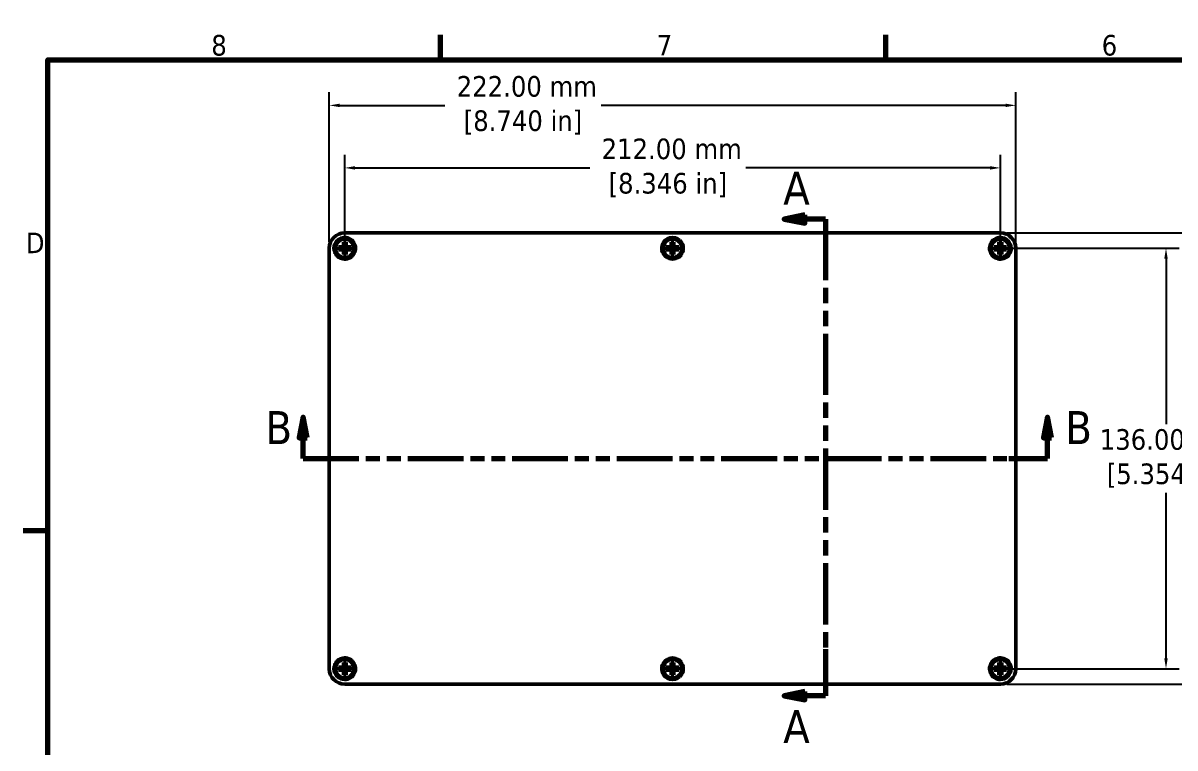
# Model space of a CAD drawing. Header units: millimetres. Extents: x 3 to 1148, y 20 to 725.
# Drawn here: x 8.9 to 381.4, y 488.5 to 723.1 of the extents above; entities that cross this region are included whole.
import ezdxf

# ---------------------------------------------------------------- set-up
doc = ezdxf.new("R2010")
doc.units = ezdxf.units.MM
doc.header["$LTSCALE"] = 1.333333
doc.linetypes.add('DOUBLE_DASH_CHAIN', pattern=[1.2403, 0.6614, -0.0827, 0.1654, -0.0827, 0.1654, -0.0827])
for name, color, linetype, lineweight in [('Border (ANSI)', 7, 'Continuous', 70), ('Dimension (ANSI)', 7, 'Continuous', 25), ('Section Line (ANSI)', 7, 'DOUBLE_DASH_CHAIN', 70), ('Visible (ANSI)', 7, 'Continuous', 50)]:
    doc.layers.add(name, color=color, linetype=linetype, lineweight=lineweight)
doc.styles.add('Label Text (ANSI)', font='TAHOMA.TTF')
doc.styles.add('Note Text (ANSI)', font='TAHOMA.TTF')
doc.dimstyles.new('Default - mm (ANSI)', dxfattribs={"dimscale": 1.333333, "dimtxt": 5, "dimasz": 2.5, "dimexe": 3.175, "dimexo": 1.6002, "dimgap": 0.8, "dimtad": 0, "dimtih": 1, "dimtoh": 1, "dimrnd": 1e-08, "dimzin": 0, "dimdsep": 46, "dimtxsty": 'Note Text (ANSI)', "dimcen": 0.09, "dimdle": 10, "dimclrd": 256, "dimclre": 256, "dimclrt": 256, "dimadec": 1, "dimazin": 0, "dimtfac": 0.6096, "dimtofl": 0, "dimtmove": 0, "dimatfit": 3, "dimfxl": 0, "dimtolj": 1, "dimtzin": 0, "dimlwd": -1, "dimlwe": -1, "dimarcsym": 0})

# ---------------------------------------------------------------- blocks, each defined once
blk = doc.blocks.new('Borders Default Border')
at = {"layer": 'Border (ANSI)'}
for p, q in [((107.95, 533.4), (107.95, 539.42)), ((215.9, 533.4), (215.9, 539.42)), ((12.7, 419.1), (6.68, 419.1))]:
    blk.add_line(p, q, dxfattribs=at)
at = {"layer": 'Border (ANSI)', "flags": 128}
blk.add_lwpolyline([(12.7, 25.4), (12.7, 533.4), (850.9, 533.4), (850.9, 25.4), (12.7, 25.4)], dxfattribs=at)
at = {"layer": 'Border (ANSI)', "char_height": 5, "attachment_point": 7, "style": 'Note Text (ANSI)'}
for s, insert in [('8', (52.34, 534.3)), ('7', (160.38, 534.42)), ('6', (268.28, 534.31)), ('D', (7.35, 486.45))]:
    blk.add_mtext(s, dxfattribs=dict(at, insert=insert))
blk = doc.blocks.new('2dTransSection0')
at = {"layer": 'Section Line (ANSI)', "linetype": 'Continuous'}
for p, q in [((74.63, 446.63), (73.63, 441.63)), ((74.63, 441.63), (74.63, 446.63)), ((75.63, 441.63), (74.63, 446.63)), ((255.14, 446.63), (254.14, 441.63)), ((255.14, 441.63), (255.14, 446.63)), ((256.14, 441.63), (255.14, 446.63)), ((73.63, 441.63), (75.63, 441.63)), ((74.63, 436.63), (74.63, 441.63)), ((254.14, 441.63), (256.14, 441.63)), ((255.14, 436.63), (255.14, 441.63)), ((74.63, 436.63), (84.04, 436.63)), ((245.73, 436.63), (255.14, 436.63))]:
    blk.add_line(p, q, dxfattribs=at)
at = {"layer": 'Section Line (ANSI)', "linetype": 'DOUBLE_DASH_CHAIN', "ltscale": 15.327723}
blk.add_line((74.63, 436.63), (255.14, 436.63), dxfattribs=at)
at = {"layer": 'Section Line (ANSI)', "linetype": 'Continuous', "flags": 128}
for points in [[(75.63, 441.63), (74.63, 446.63), (73.63, 441.63), (75.63, 441.63)], [(256.14, 441.63), (255.14, 446.63), (254.14, 441.63), (256.14, 441.63)]]:
    blk.add_lwpolyline(points, dxfattribs=at)
at = {"layer": 'Section Line (ANSI)'}
for points in [[(75.63, 441.63), (74.63, 446.63), (73.63, 441.63), (75.63, 441.63)], [(256.14, 441.63), (255.14, 446.63), (254.14, 441.63), (256.14, 441.63)]]:
    blk.add_solid(points, dxfattribs=at)
at = {"layer": 'Section Line (ANSI)', "char_height": 8, "attachment_point": 7, "style": 'Label Text (ANSI)'}
for insert in [(65.45, 440.13), (259.44, 440.13)]:
    blk.add_mtext('B', dxfattribs=dict(at, insert=insert))
blk = doc.blocks.new('*D6')
at = {"layer": 'Defpoints', "color": 0}
for p in [(324.94, 676.19), (112.94, 650.4), (324.94, 650.4)]:
    blk.add_point(p, dxfattribs=at)
at = {"layer": 'Dimension (ANSI)'}
for p, q in [((112.94, 652.54), (112.94, 680.42)), ((324.94, 652.54), (324.94, 680.42)), ((116.27, 676.19), (192.17, 676.19)), ((321.6, 676.19), (242.66, 676.19))]:
    blk.add_line(p, q, dxfattribs=at)
for points in [[(116.27, 676.75), (116.27, 675.64), (112.94, 676.19)], [(321.6, 676.75), (321.6, 675.64), (324.94, 676.19)]]:
    blk.add_solid(points, dxfattribs=at)
at = {"layer": 'Dimension (ANSI)', "insert": (217.42, 676.19), "char_height": 6.6667, "attachment_point": 5, "style": 'Note Text (ANSI)'}
blk.add_mtext('\\A1; 212.00 mm\\P[8.346 in]', dxfattribs=at)
blk = doc.blocks.new('*D7')
at = {"layer": 'Defpoints', "color": 0}
for p in [(329.94, 696.42), (107.94, 650.18), (329.94, 650.18)]:
    blk.add_point(p, dxfattribs=at)
at = {"layer": 'Dimension (ANSI)'}
for p, q in [((107.94, 652.31), (107.94, 700.65)), ((329.94, 652.31), (329.94, 700.65)), ((111.27, 696.42), (145.32, 696.42)), ((326.6, 696.42), (195.82, 696.42))]:
    blk.add_line(p, q, dxfattribs=at)
for points in [[(111.27, 696.97), (111.27, 695.86), (107.94, 696.42)], [(326.6, 696.97), (326.6, 695.86), (329.94, 696.42)]]:
    blk.add_solid(points, dxfattribs=at)
at = {"layer": 'Dimension (ANSI)', "insert": (170.57, 696.42), "char_height": 6.6667, "attachment_point": 5, "style": 'Note Text (ANSI)'}
blk.add_mtext('\\A1; 222.00 mm\\P[8.740 in]', dxfattribs=at)
blk = doc.blocks.new('*D8')
at = {"layer": 'Defpoints', "color": 0}
for p in [(325.16, 650.18), (325.16, 514.18), (378.5, 514.18)]:
    blk.add_point(p, dxfattribs=at)
at = {"layer": 'Dimension (ANSI)'}
for p, q in [((327.3, 650.18), (382.73, 650.18)), ((378.5, 646.84), (378.5, 593.23)), ((378.5, 517.51), (378.5, 571.12)), ((327.3, 514.18), (382.73, 514.18))]:
    blk.add_line(p, q, dxfattribs=at)
for points in [[(377.94, 646.84), (379.05, 646.84), (378.5, 650.18)], [(377.94, 517.51), (379.05, 517.51), (378.5, 514.18)]]:
    blk.add_solid(points, dxfattribs=at)
at = {"layer": 'Dimension (ANSI)', "insert": (378.5, 582.18), "char_height": 6.6667, "attachment_point": 5, "style": 'Note Text (ANSI)'}
blk.add_mtext('\\A1; 136.00 mm\\P[5.354 in]', dxfattribs=at)
blk = doc.blocks.new('*D9')
at = {"layer": 'Defpoints', "color": 0}
for p in [(324.94, 655.18), (427.99, 655.18), (324.94, 509.18)]:
    blk.add_point(p, dxfattribs=at)
at = {"layer": 'Dimension (ANSI)'}
for p, q in [((327.07, 655.18), (432.22, 655.18)), ((427.99, 651.84), (427.99, 593.23)), ((427.99, 512.51), (427.99, 571.13)), ((327.07, 509.18), (432.22, 509.18))]:
    blk.add_line(p, q, dxfattribs=at)
for points in [[(427.43, 651.84), (428.55, 651.84), (427.99, 655.18)], [(427.43, 512.51), (428.55, 512.51), (427.99, 509.18)]]:
    blk.add_solid(points, dxfattribs=at)
at = {"layer": 'Dimension (ANSI)', "insert": (427.99, 582.18), "char_height": 6.6667, "attachment_point": 5, "style": 'Note Text (ANSI)'}
blk.add_mtext('\\A1; 146.00 mm\\P[5.748 in]', dxfattribs=at)
blk = doc.blocks.new('2dTransSection1')
at = {"layer": 'Section Line (ANSI)', "linetype": 'Continuous'}
for p, q in [((196.28, 495.73), (191.28, 494.73)), ((196.28, 494.73), (191.28, 494.73)), ((191.28, 494.73), (196.28, 493.73)), ((196.28, 493.73), (196.28, 495.73)), ((201.28, 494.73), (196.28, 494.73)), ((201.28, 494.73), (201.28, 483.46)), ((201.28, 390.35), (201.28, 379.07)), ((196.28, 380.07), (191.28, 379.07)), ((196.28, 378.07), (196.28, 380.07)), ((196.28, 379.07), (191.28, 379.07)), ((191.28, 379.07), (196.28, 378.07)), ((201.28, 379.07), (196.28, 379.07))]:
    blk.add_line(p, q, dxfattribs=at)
at = {"layer": 'Section Line (ANSI)', "linetype": 'DOUBLE_DASH_CHAIN', "ltscale": 16.832094}
blk.add_line((201.28, 494.73), (201.28, 379.07), dxfattribs=at)
at = {"layer": 'Section Line (ANSI)', "linetype": 'Continuous', "flags": 128}
for points in [[(196.28, 495.73), (191.28, 494.73), (196.28, 493.73), (196.28, 495.73)], [(196.28, 380.07), (191.28, 379.07), (196.28, 378.07), (196.28, 380.07)]]:
    blk.add_lwpolyline(points, dxfattribs=at)
at = {"layer": 'Section Line (ANSI)'}
for points in [[(196.28, 495.73), (191.28, 494.73), (196.28, 493.73), (196.28, 495.73)], [(196.28, 380.07), (191.28, 379.07), (196.28, 378.07), (196.28, 380.07)]]:
    blk.add_solid(points, dxfattribs=at)
at = {"layer": 'Section Line (ANSI)', "char_height": 8, "attachment_point": 7, "style": 'Label Text (ANSI)'}
for insert in [(191.03, 498.23), (191.03, 367.57)]:
    blk.add_mtext('A', dxfattribs=dict(at, insert=insert))

msp = doc.modelspace()

# ---------------------------------------------------------------- linework, layer by layer
at = {"layer": 'Visible (ANSI)'}
for p, q in [((112.481, 650.63), (112.481, 652.205)), ((112.481, 652.205), (113.391, 652.205)), ((112.481, 652.205), (112.708, 650.403)), ((112.934, 655.175), (324.937, 655.175)), ((112.934, 655.175), (324.937, 655.175)), ((113.391, 652.205), (113.163, 650.403)), ((113.391, 652.205), (113.391, 650.63)), ((218.481, 650.63), (218.481, 652.205)), ((218.481, 652.205), (219.391, 652.205)), ((218.481, 652.205), (218.708, 650.403)), ((219.391, 652.205), (219.163, 650.403)), ((219.391, 652.205), (219.391, 650.63)), ((324.481, 650.63), (324.481, 652.205)), ((324.481, 652.205), (325.391, 652.205)), ((324.481, 652.205), (324.708, 650.403)), ((325.391, 652.205), (325.163, 650.403)), ((325.391, 652.205), (325.391, 650.63)), ((107.936, 514.174), (107.936, 650.177)), ((107.936, 514.174), (107.936, 650.177)), ((110.906, 649.72), (110.906, 650.63)), ((110.906, 650.63), (112.481, 650.63)), ((110.906, 650.63), (112.708, 650.403)), ((110.906, 649.72), (112.708, 649.948)), ((112.481, 649.72), (110.906, 649.72)), ((112.481, 650.63), (112.708, 650.403)), ((112.481, 648.145), (112.708, 649.948)), ((112.708, 649.948), (112.481, 649.72)), ((112.481, 648.145), (112.481, 649.72)), ((113.391, 648.145), (112.481, 648.145)), ((112.708, 650.403), (113.163, 650.403)), ((112.708, 649.948), (112.708, 650.403)), ((113.163, 649.948), (112.708, 649.948)), ((113.163, 650.403), (113.391, 650.63)), ((114.966, 650.63), (113.163, 650.403)), ((113.163, 650.403), (113.163, 649.948)), ((113.391, 649.72), (113.163, 649.948)), ((113.391, 648.145), (113.163, 649.948)), ((114.966, 649.72), (113.163, 649.948)), ((113.391, 650.63), (114.966, 650.63)), ((114.966, 649.72), (113.391, 649.72)), ((113.391, 649.72), (113.391, 648.145)), ((114.966, 650.63), (114.966, 649.72)), ((216.906, 649.72), (216.906, 650.63)), ((216.906, 650.63), (218.481, 650.63)), ((216.906, 650.63), (218.708, 650.403)), ((216.906, 649.72), (218.708, 649.948)), ((218.481, 649.72), (216.906, 649.72)), ((218.481, 650.63), (218.708, 650.403)), ((218.481, 648.145), (218.708, 649.948)), ((218.708, 649.948), (218.481, 649.72)), ((218.481, 648.145), (218.481, 649.72)), ((219.391, 648.145), (218.481, 648.145)), ((218.708, 650.403), (219.163, 650.403)), ((218.708, 649.948), (218.708, 650.403)), ((219.163, 649.948), (218.708, 649.948)), ((219.163, 650.403), (219.391, 650.63)), ((220.966, 650.63), (219.163, 650.403)), ((219.163, 650.403), (219.163, 649.948)), ((219.391, 649.72), (219.163, 649.948)), ((219.391, 648.145), (219.163, 649.948)), ((220.966, 649.72), (219.163, 649.948)), ((219.391, 650.63), (220.966, 650.63)), ((220.966, 649.72), (219.391, 649.72)), ((219.391, 649.72), (219.391, 648.145)), ((220.966, 650.63), (220.966, 649.72)), ((322.906, 649.72), (322.906, 650.63)), ((322.906, 650.63), (324.481, 650.63)), ((322.906, 650.63), (324.708, 650.403)), ((322.906, 649.72), (324.708, 649.948)), ((324.481, 649.72), (322.906, 649.72)), ((324.481, 650.63), (324.708, 650.403)), ((324.481, 648.145), (324.708, 649.948)), ((324.708, 649.948), (324.481, 649.72)), ((324.481, 648.145), (324.481, 649.72)), ((325.391, 648.145), (324.481, 648.145)), ((324.708, 650.403), (325.163, 650.403)), ((324.708, 649.948), (324.708, 650.403)), ((325.163, 649.948), (324.708, 649.948)), ((325.163, 650.403), (325.391, 650.63)), ((326.966, 650.63), (325.163, 650.403)), ((325.163, 650.403), (325.163, 649.948)), ((325.391, 649.72), (325.163, 649.948)), ((325.391, 648.145), (325.163, 649.948)), ((326.966, 649.72), (325.163, 649.948)), ((325.391, 650.63), (326.966, 650.63)), ((326.966, 649.72), (325.391, 649.72)), ((325.391, 649.72), (325.391, 648.145)), ((326.966, 650.63), (326.966, 649.72)), ((329.936, 650.177), (329.936, 514.174)), ((329.936, 650.177), (329.936, 514.174)), ((110.906, 513.72), (110.906, 514.63)), ((110.906, 514.63), (112.481, 514.63)), ((110.906, 514.63), (112.708, 514.403)), ((112.481, 514.63), (112.481, 516.205)), ((112.481, 516.205), (113.391, 516.205)), ((112.481, 516.205), (112.708, 514.403)), ((112.481, 514.63), (112.708, 514.403)), ((112.708, 514.403), (113.163, 514.403)), ((112.708, 513.948), (112.708, 514.403)), ((113.391, 516.205), (113.163, 514.403)), ((113.163, 514.403), (113.391, 514.63)), ((114.966, 514.63), (113.163, 514.403)), ((113.163, 514.403), (113.163, 513.948)), ((113.391, 516.205), (113.391, 514.63)), ((113.391, 514.63), (114.966, 514.63)), ((114.966, 514.63), (114.966, 513.72)), ((216.906, 513.72), (216.906, 514.63)), ((216.906, 514.63), (218.481, 514.63)), ((216.906, 514.63), (218.708, 514.403)), ((218.481, 514.63), (218.481, 516.205)), ((218.481, 516.205), (219.391, 516.205)), ((218.481, 516.205), (218.708, 514.403)), ((218.481, 514.63), (218.708, 514.403)), ((218.708, 514.403), (219.163, 514.403)), ((218.708, 513.948), (218.708, 514.403)), ((219.391, 516.205), (219.163, 514.403)), ((219.163, 514.403), (219.391, 514.63)), ((220.966, 514.63), (219.163, 514.403)), ((219.163, 514.403), (219.163, 513.948)), ((219.391, 516.205), (219.391, 514.63)), ((219.391, 514.63), (220.966, 514.63)), ((220.966, 514.63), (220.966, 513.72)), ((322.906, 513.72), (322.906, 514.63)), ((322.906, 514.63), (324.481, 514.63)), ((322.906, 514.63), (324.708, 514.403)), ((324.481, 514.63), (324.481, 516.205)), ((324.481, 516.205), (325.391, 516.205)), ((324.481, 516.205), (324.708, 514.403)), ((324.481, 514.63), (324.708, 514.403)), ((324.708, 514.403), (325.163, 514.403)), ((324.708, 513.948), (324.708, 514.403)), ((325.391, 516.205), (325.163, 514.403)), ((325.163, 514.403), (325.391, 514.63)), ((326.966, 514.63), (325.163, 514.403)), ((325.163, 514.403), (325.163, 513.948)), ((325.391, 516.205), (325.391, 514.63)), ((325.391, 514.63), (326.966, 514.63)), ((326.966, 514.63), (326.966, 513.72)), ((110.906, 513.72), (112.708, 513.948)), ((112.481, 513.72), (110.906, 513.72)), ((112.481, 512.145), (112.708, 513.948)), ((112.708, 513.948), (112.481, 513.72)), ((112.481, 512.145), (112.481, 513.72)), ((113.391, 512.145), (112.481, 512.145)), ((113.163, 513.948), (112.708, 513.948)), ((113.391, 513.72), (113.163, 513.948)), ((113.391, 512.145), (113.163, 513.948)), ((114.966, 513.72), (113.163, 513.948)), ((114.966, 513.72), (113.391, 513.72)), ((113.391, 513.72), (113.391, 512.145)), ((216.906, 513.72), (218.708, 513.948)), ((218.481, 513.72), (216.906, 513.72)), ((218.481, 512.145), (218.708, 513.948)), ((218.708, 513.948), (218.481, 513.72)), ((218.481, 512.145), (218.481, 513.72)), ((219.391, 512.145), (218.481, 512.145)), ((219.163, 513.948), (218.708, 513.948)), ((219.391, 513.72), (219.163, 513.948)), ((219.391, 512.145), (219.163, 513.948)), ((220.966, 513.72), (219.163, 513.948)), ((220.966, 513.72), (219.391, 513.72)), ((219.391, 513.72), (219.391, 512.145)), ((322.906, 513.72), (324.708, 513.948)), ((324.481, 513.72), (322.906, 513.72)), ((324.481, 512.145), (324.708, 513.948)), ((324.708, 513.948), (324.481, 513.72)), ((324.481, 512.145), (324.481, 513.72)), ((325.391, 512.145), (324.481, 512.145)), ((325.163, 513.948), (324.708, 513.948)), ((325.391, 513.72), (325.163, 513.948)), ((325.391, 512.145), (325.163, 513.948)), ((326.966, 513.72), (325.163, 513.948)), ((326.966, 513.72), (325.391, 513.72)), ((325.391, 513.72), (325.391, 512.145)), ((324.937, 509.175), (112.934, 509.175)), ((324.937, 509.175), (112.934, 509.175))]:
    msp.add_line(p, q, dxfattribs=at)
for centre in [(112.936, 650.175), (218.936, 650.175), (324.936, 650.175), (112.936, 514.175), (218.936, 514.175), (324.936, 514.175)]:
    msp.add_circle(centre, 3, dxfattribs=at)
for centre, start, end in [((112.936, 650.175), 89.15335, 180), ((112.936, 650.175), 221.3125, 48.6875), ((112.936, 650.175), 62.32007, 89.15335), ((112.936, 650.175), 48.6875, 62.32007), ((218.936, 650.175), 131.3125, 48.6875), ((218.936, 650.175), 117.68052, 131.3125), ((218.936, 650.175), 62.32159, 117.68052), ((218.936, 650.175), 48.6875, 62.32159), ((324.936, 650.175), 131.3125, 318.6875), ((324.936, 650.175), 117.67994, 131.3125), ((324.936, 650.175), 90.84665, 117.67994), ((324.936, 650.175), 0, 90.84665), ((112.936, 650.175), 180.84665, 207.67994), ((112.936, 650.175), 207.67994, 221.3125), ((324.936, 650.175), 318.6875, 332.32007), ((324.936, 650.175), 332.32007, 359.15335), ((112.936, 514.175), 152.32007, 179.15335), ((112.936, 514.175), 180, 270.84665), ((112.936, 514.175), 138.6875, 152.32007), ((112.936, 514.175), 311.3125, 138.6875), ((218.936, 514.175), 311.3125, 228.6875), ((324.936, 514.175), 41.3125, 228.6875), ((324.936, 514.175), 269.15335, 0), ((324.936, 514.175), 27.67994, 41.3125), ((324.936, 514.175), 0.84665, 27.67994), ((112.936, 514.175), 270.84665, 297.67994), ((112.936, 514.175), 297.67994, 311.3125), ((218.936, 514.175), 228.6875, 242.32159), ((218.936, 514.175), 242.32159, 297.68052), ((218.936, 514.175), 297.68052, 311.3125), ((324.936, 514.175), 228.6875, 242.32007), ((324.936, 514.175), 242.32007, 269.15335)]:
    msp.add_arc(centre, 3.487, start, end, dxfattribs=at)
for centre, major_axis, start_param, end_param in [((112.937, 650.174), (3.538, -3.538), 2.3565371, 3.9266482), ((112.937, 650.174), (-3.538, 3.538), 5.4981298, 7.0682409), ((324.934, 650.174), (-3.538, -3.538), 2.3565371, 3.9266482), ((324.934, 650.174), (3.538, 3.538), 5.4981298, 7.0682409), ((112.937, 514.177), (-3.538, -3.538), 5.4981298, 7.0682409), ((112.937, 514.177), (3.538, 3.538), 2.3565371, 3.9266482), ((324.934, 514.177), (3.538, -3.538), 5.4981298, 7.0682409), ((324.934, 514.177), (-3.538, 3.538), 2.3565371, 3.9266482)]:
    msp.add_ellipse(centre, major_axis=major_axis, ratio=0.999315, start_param=start_param, end_param=end_param, dxfattribs=at)
for points, knots in [([(109.449, 650.175), (109.449, 650.166), (109.449, 650.158), (109.449, 650.141), (109.449, 650.132), (109.449, 650.124)], [0, 0, 0, 0, 0.002829899, 0.002829899, 0.0059271712, 0.0059271712, 0.0059271712, 0.0059271712]), ([(328.422, 650.124), (328.422, 650.132), (328.422, 650.141), (328.422, 650.158), (328.422, 650.166), (328.422, 650.175)], [0, 0, 0, 0, 0.0025187537, 0.0025187537, 0.0047841323, 0.0047841323, 0.0047841323, 0.0047841323]), ([(109.449, 514.227), (109.449, 514.218), (109.449, 514.21), (109.449, 514.193), (109.449, 514.185), (109.449, 514.175)], [0, 0, 0, 0, 0.0025187537, 0.0025187537, 0.0047841323, 0.0047841323, 0.0047841323, 0.0047841323]), ([(328.422, 514.175), (328.422, 514.185), (328.422, 514.193), (328.422, 514.21), (328.422, 514.218), (328.422, 514.227)], [0, 0, 0, 0, 0.002829899, 0.002829899, 0.0059271712, 0.0059271712, 0.0059271712, 0.0059271712])]:
    msp.add_open_spline(points, degree=3, knots=knots, dxfattribs=at)

# ---------------------------------------------------------------- block references
at = {"xscale": 1.333333333333333, "yscale": 1.333333333333333, "zscale": 1.333333333333333}
msp.add_blockref('Borders Default Border', (0, 0), dxfattribs=at)
at = {"layer": 'Section Line (ANSI)', "xscale": 1.333333333333333, "yscale": 1.333333333333333, "zscale": 1.333333333333333}
for name in ['2dTransSection1', '2dTransSection0']:
    msp.add_blockref(name, (0, 0), dxfattribs=at)

# ---------------------------------------------------------------- dimensions: what is measured, and where the dimension line sits
at = {"layer": 'Dimension (ANSI)'}
dim = msp.add_linear_dim(base=(329.936, 696.417), p1=(107.936, 650.177), p2=(329.936, 650.177), text=' <> mm\\X[8.740 in]', dimstyle='Default - mm (ANSI)', override={"dimtih": 0, "dimtoh": 0, "dimdec": 2, "dimpost": '', "dimtp": 0, "dimtm": 0, "dimtdec": 2, "dimatfit": 1}, dxfattribs=at)
dim.commit()
dim.dimension.update_dxf_attribs({"geometry": '*D7', "text_midpoint": (170.568, 696.417), "dimtype": 160})
for base, p1, p2, angle, text, override, picture, middle in [((324.936, 676.191), (112.936, 650.403), (324.936, 650.403), 180, ' <> mm\\X[8.346 in]', {"dimtih": 0, "dimtoh": 0, "dimdec": 2, "dimpost": '', "dimtp": 0, "dimtm": 0, "dimtdec": 2, "dimatfit": 1}, '*D6', (217.415, 676.191)), ((427.99, 655.175), (324.937, 509.175), (324.937, 655.175), 90, ' <> mm\\X[5.748 in]', {"dimdec": 2, "dimpost": '', "dimtp": 0, "dimtm": 0, "dimtdec": 2, "dimatfit": 1}, '*D9', (427.99, 582.175)), ((378.496, 514.175), (325.163, 650.175), (325.163, 514.175), 90, ' <> mm\\X[5.354 in]', {"dimdec": 2, "dimpost": '', "dimtp": 0, "dimtm": 0, "dimtdec": 2, "dimatfit": 1}, '*D8', (378.496, 582.175))]:
    dim = msp.add_linear_dim(base=base, p1=p1, p2=p2, angle=angle, text=text, dimstyle='Default - mm (ANSI)', override=override, dxfattribs=at)
    dim.commit()
    dim.dimension.update_dxf_attribs({"geometry": picture, "text_midpoint": middle, "dimtype": 160})

doc.saveas('drawing.dxf')
